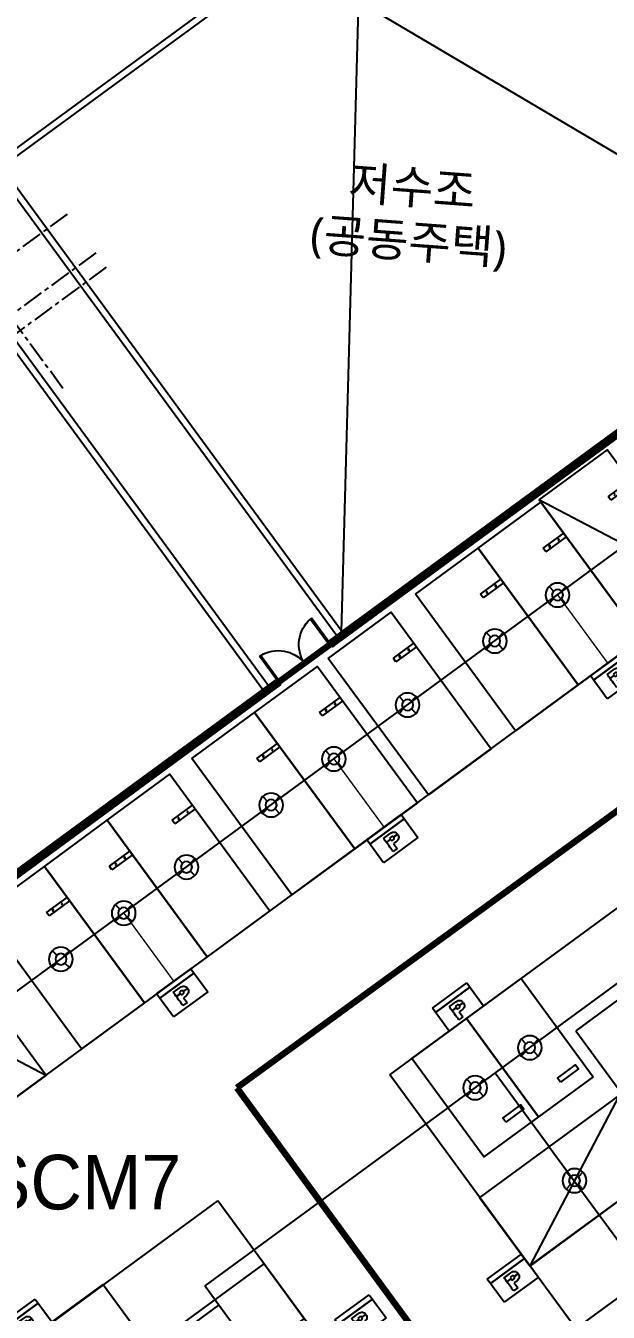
# Model space of a CAD drawing. Header units: millimetres. Extents: x 75184266 to 76346726, y -35077925 to -33679385.
# Drawn here: x 75465384 to 75482596, y -34549321 to -34511315 of the extents above; entities that cross this region are included whole.
import ezdxf
from ezdxf.enums import TextEntityAlignment as Align

# ---------------------------------------------------------------- set-up
doc = ezdxf.new("R2010")
doc.units = ezdxf.units.MM
doc.header["$LTSCALE"] = 50
doc.header["$MEASUREMENT"] = 0
doc.linetypes.add('CENTER', pattern=[2, 1.25, -0.25, 0.25, -0.25])
for name, color, linetype in [('0-유도관제', 6, 'CONTINUOUS'), ('CEN', 1, 'CENTER'), ('PARKING', 7, 'CONTINUOUS'), ('XR-지하3층$0$a-door', 6, 'CONTINUOUS'), ('XR-지하3층$0$A-주차', 9, 'CONTINUOUS'), ('XR-지하3층$0$일반주차', 8, 'CONTINUOUS'), ('XR-지하3층$0$확장형주차', 8, 'CONTINUOUS')]:
    doc.layers.add(name, color=color, linetype=linetype)
doc.layers.add('건축', color=8, linetype='CONTINUOUS', plot=False)
for name, color, linetype, lineweight in [('구역제어-S.C.M', 2, 'CONTINUOUS', 100), ('주차유도-LGM', 6, 'CONTINUOUS', 20), ('주차유도-USM', 1, 'CONTINUOUS', 35), ('주차유도-레이스웨이', 1, 'CONTINUOUS', 25)]:
    doc.layers.add(name, color=color, linetype=linetype, lineweight=lineweight)
doc.styles.add('HY중고딕', font='')
doc.styles.add('XR-지하3층$0$맑은고딕', font='')
doc.styles.get('HY중고딕').set_extended_font_data('Dotum')
doc.styles.get('XR-지하3층$0$맑은고딕').set_extended_font_data('Malgun Gothic')

# ---------------------------------------------------------------- blocks, each defined once
blk = doc.blocks.new('XR-지하3층$0$일반형 주차')
at = {"layer": 'XR-지하3층$0$일반주차'}
for p, q in [((750, 3865), (0, 3865)), ((750, 3735), (750, 3865)), ((0, 3735), (750, 3735))]:
    blk.add_line(p, q, dxfattribs=at)
blk.add_lwpolyline([(2300, 5000), (0, 5000), (0, 0), (2300, 0)], close=True, dxfattribs=at)
for centre in [(238, 3800), (563, 3800)]:
    blk.add_circle(centre, 17.5, dxfattribs=at)
blk = doc.blocks.new('XR-지하3층$0$확장형 주차')
at = {"layer": 'XR-지하3층$0$확장형주차', "color": 7}
for p, q in [((0, 3965), (800, 3965)), ((0, 3835), (800, 3835)), ((800, 3835), (800, 3965))]:
    blk.add_line(p, q, dxfattribs=at)
blk.add_lwpolyline([(2500, 5100), (0, 0)], dxfattribs=at)
blk.add_lwpolyline([(2500, 5091), (0, 5091), (0, -9), (2500, -9)], close=True, dxfattribs=at)
for centre in [(238, 3900), (613, 3900)]:
    blk.add_circle(centre, 17.5, dxfattribs=at)
blk = doc.blocks.new('XR-지하3층$0$A$C5E3F3FAC')
at = {"layer": 'XR-지하3층$0$a-door'}
for p, q in [((90, 950), (50, 950)), ((50, 950), (50, 0)), ((90, 0), (90, 950)), ((1910, 950), (1950, 950)), ((1910, 0), (1910, 950)), ((1950, 950), (1950, 0)), ((50, 0), (90, 0)), ((1950, 0), (1910, 0))]:
    blk.add_line(p, q, dxfattribs=at)
at = {"layer": 'XR-지하3층$0$a-door', "color": 6}
for points in [[(0, 850), (0, 1050), (50, 1050), (50, 850)], [(2000, 850), (2000, 1050), (1950, 1050), (1950, 850)]]:
    blk.add_lwpolyline(points, close=True, dxfattribs=at)
at = {"layer": 'XR-지하3층$0$a-door', "color": 7}
for centre, start, end in [((-2, 999), 275.2502, 357.2138), ((2002, 999), 182.7862, 264.7498)]:
    blk.add_arc(centre, 1003, start, end, dxfattribs=at)
blk = doc.blocks.new('XR-지하3층$0$A$C73B52ADF')
at = {"layer": 'XR-지하3층$0$A-주차', "elevation": 0}
for points in [[(-2038, 2466), (-38, 2466), (-38, -1134), (-2038, -1134)], [(-1166, 2021), (-1166, 1871), (-1832, 1871), (-1832, 2021)]]:
    blk.add_lwpolyline(points, close=True, dxfattribs=at)
blk = doc.blocks.new('센서')
at = {"layer": '0-유도관제', "color": 0}
for p, q in [((405935, 34224), (406072, 34088)), ((406311, 34088), (406447, 34225)), ((405936, 33712), (406072, 33849)), ((406311, 33849), (406448, 33713))]:
    blk.add_line(p, q, dxfattribs=at)
for major_axis, start_param, end_param in [((0, 362), 2.801804347482335, 9.084989654661921), ((0, 169), 2.862310370331367, 9.145495677510954)]:
    blk.add_ellipse((406192, 33969), major_axis=major_axis, ratio=1, start_param=start_param, end_param=end_param, dxfattribs=at)
blk = doc.blocks.new('만공차등')
at = {"layer": '0-유도관제', "color": 0}
for p, q in [((305755, 78525), (306597, 78525)), ((305755, 77269), (305755, 78525)), ((306442, 77269), (306442, 78525)), ((306442, 78525), (306442, 77269)), ((306597, 78525), (306597, 77269)), ((306185, 78101), (306185, 77952)), ((306191, 78101), (306191, 77952)), ((306185, 77838), (306185, 77693)), ((306191, 77838), (306191, 77693)), ((306597, 77269), (305755, 77269))]:
    blk.add_line(p, q, dxfattribs=at)
for points in [[(305858, 77952), (305858, 77952), (305858, 78101), (305858, 78101)], [(305858, 78101), (305858, 78101), (306044, 78101), (306185, 78101)], [(306037, 77952), (306037, 77952), (305858, 77952), (305858, 77952)], [(306037, 77870), (306037, 77870), (306037, 77952), (306037, 77952)], [(306134, 77952), (306134, 77952), (306134, 77915), (306134, 77915)], [(306185, 77952), (306159, 77952), (306134, 77952), (306134, 77952)], [(306134, 77915), (306134, 77887), (306139, 77867), (306149, 77855)], [(306191, 78101), (306274, 78101), (306339, 78101), (306339, 78101)], [(306241, 77952), (306241, 77952), (306217, 77952), (306191, 77952)], [(306241, 77909), (306241, 77909), (306241, 77952), (306241, 77952)], [(306339, 78101), (306339, 78101), (306339, 77854), (306339, 77854)], [(306078, 77737), (306050, 77766), (306037, 77810), (306037, 77870)], [(306185, 77693), (306139, 77694), (306104, 77709), (306078, 77737)], [(306149, 77855), (306158, 77844), (306170, 77838), (306185, 77838)], [(306191, 77838), (306204, 77838), (306216, 77843), (306226, 77853)], [(306226, 77853), (306236, 77863), (306241, 77882), (306241, 77909)], [(306339, 77854), (306339, 77800), (306327, 77760), (306301, 77733)]]:
    blk.add_open_spline(points, degree=3, dxfattribs=at)
blk.add_open_spline([(306301, 77733), (306275, 77706), (306239, 77693), (306192, 77693), (306191, 77693), (306191, 77693), (306191, 77693)], degree=3, knots=[0.4989771, 0.4989771, 0.4989771, 0.4989771, 0.9979543, 0.9979543, 0.9979543, 1, 1, 1, 1], dxfattribs=at)

msp = doc.modelspace()

# ---------------------------------------------------------------- linework, layer by layer
at = {"layer": 'CEN', "ltscale": 10}
for points in [[(75466481, -34522027.2), (75457636.8, -34509969.1)], [(75466612.1, -34516878.2), (75460793.4, -34521146)], [(75467454.9, -34518027.2), (75461636.2, -34522295)], [(75467765.4, -34518450.5), (75463902.1, -34521284.1)]]:
    msp.add_lwpolyline(points, dxfattribs=at)
at = {"layer": '건축', "ltscale": 0.5}
for p, q in [((75447606.2, -34494261), (75488999.6, -34518742.6, 0)), ((75475485.9, -34500310.3, 0), (75474706, -34529221.7)), ((75460281.9, -34509834.4), (75474572.2, -34529326.1)), ((75460388.7, -34509641.8), (75474733.5, -34529207.8)), ((75458947.4, -34512242.3), (75472556, -34530804.3)), ((75458840.6, -34512434.9), (75472394.7, -34530922.5)), ((75474370.6, -34529473.9), (75474370.6, -34529473.9)), ((75474370.6, -34529473.9), (75474488.8, -34529635.2)), ((75472757.6, -34530656.4), (75472875.9, -34530817.7))]:
    msp.add_line(p, q, dxfattribs=at)
at = {"layer": '건축', "ltscale": 100}
for p, q in [((75464563.7, -34515336.4), (75478832.7, -34504875.2)), ((75464682, -34515497.7), (75478950.9, -34505036.5)), ((75474370.6, -34529473.9), (75496024.5, -34513598.4)), ((75474488.8, -34529635.2), (75496304, -34513641.4)), ((75464932.1, -34536641.7), (75472875.9, -34530817.7)), ((75464975.1, -34536362.2), (75472757.6, -34530656.4))]:
    msp.add_line(p, q, dxfattribs=at)
at = {"layer": '건축', "ltscale": 1000}
for p, q in [((75440255.1, -34561174.9), (75512999.3, -34507842.6)), ((75476142.4, -34542303.9), (75484368.5, -34536273)), ((75511085.5, -34589965.6), (75476142.4, -34542303.9)), ((75443480.8, -34566249.7), (75471061.6, -34546028.9)), ((75477092.5, -34554254.9), (75471061.6, -34546028.9))]:
    msp.add_line(p, q, dxfattribs=at)
at = {"layer": '구역제어-S.C.M', "ltscale": 0.5}
for p, q in [((75436380.4, -34557383.3), (75515521.4, -34499490.3)), ((75512956.4, -34512582.3), (75471621.4, -34542695.3)), ((75471621.4, -34542695.3), (75480398, -34554677.8))]:
    msp.add_line(p, q, dxfattribs=at)
at = {"layer": '주차유도-LGM', "color": 6, "lineweight": 20, "ltscale": 500}
for p, q in [((75481097.4, -34528132.1), (75482580.9, -34530155.6)), ((75474489.3, -34532976.8), (75475972.8, -34535000.3)), ((75468279.4, -34537529.6), (75469762.9, -34539553)), ((75478406.2, -34540644.2), (75479470.5, -34542095.9)), ((75480283.9, -34547940.4), (75482334.7, -34546437.3))]:
    msp.add_line(p, q, dxfattribs=at)
at = {"layer": '주차유도-레이스웨이', "ltscale": 0.5}
for p, q in [((75439757.4, -34558428.6), (75497166.8, -34516350.9)), ((75481083.4, -34540913.3), (75490922.4, -34533699.7)), ((75477857.6, -34543278.4), (75481083.4, -34540913.3)), ((75480852.2, -34544430.5), (75479255.9, -34542253.2)), ((75477857.6, -34543278.4), (75470674.3, -34548544.8)), ((75480852.2, -34544430.5), (75510058.2, -34584279.3)), ((75471088, -34549109.2), (75470674.3, -34548544.8)), ((75469154.8, -34550526.6), (75471088, -34549109.2)), ((75474138.1, -34553269.4), (75471088, -34549109.2))]:
    msp.add_line(p, q, dxfattribs=at)

# ---------------------------------------------------------------- block references
at = {"layer": '건축', "xscale": -1}
for name, p, rotation in [('XR-지하3층$0$확장형 주차', (75485580.1, -34527945.6), 36.24693490030937), ('XR-지하3층$0$일반형 주차', (75483563.9, -34529423.7), 36.24693490030937), ('XR-지하3층$0$일반형 주차', (75481709, -34530783.6), 36.24693490030937), ('XR-지하3층$0$A$C5E3F3FAC', (75472255, -34529970.9), 216.2469333580253), ('XR-지하3층$0$일반형 주차', (75479136, -34532675.9), 36.24693490030937), ('XR-지하3층$0$일반형 주차', (75476958.6, -34534272.3), 36.24693490030937), ('XR-지하3층$0$일반형 주차', (75475103.7, -34535632.2), 36.24693490030937), ('XR-지하3층$0$일반형 주차', (75472600.5, -34537460.9), 36.24693490030937), ('XR-지하3층$0$일반형 주차', (75470745.6, -34538820.8), 36.24693490030937), ('XR-지하3층$0$일반형 주차', (75468890.7, -34540180.8), 36.24693490030937), ('XR-지하3층$0$확장형 주차', (75465982.7, -34542313.3), 36.24693490030937), ('XR-지하3층$0$확장형 주차', (75480281.2, -34547949.2), 306.2469333594607), ('XR-지하3층$0$일반형 주차', (75481641.1, -34549804), 306.2469333594607), ('XR-지하3층$0$일반형 주차', (75483592.3, -34552465.4), 306.2469333594607), ('XR-지하3층$0$확장형 주차', (75465660.4, -34549988.6), 216.2469364372141)]:
    msp.add_blockref(name, p, dxfattribs=dict(at, rotation=rotation))
at = {"layer": '건축'}
for name, p, rotation in [('XR-지하3층$0$일반형 주차', (75487029.1, -34539902), 126.2469333594607), ('XR-지하3층$0$A$C73B52ADF', (75479046.5, -34541581.3, 0), 216.2476153904117), ('XR-지하3층$0$A$C73B52ADF', (75477433.6, -34542763.9, 0), 216.2476153904117), ('XR-지하3층$0$A$C73B52ADF', (75471487.5, -34548528.4, 0), 126.2476153900782)]:
    msp.add_blockref(name, p, dxfattribs=dict(at, rotation=rotation))
at = {"layer": '주차유도-LGM', "color": 6, "rotation": 126.2469349002818}
for p in [(75726677.8, -34731353.1), (75720069.8, -34736197.8), (75713859.9, -34740750.6), (75722010.8, -34741170.3), (75723630.7, -34749177.5), (75709259.7, -34750507.3), (75719130.5, -34750382.4)]:
    msp.add_blockref('만공차등', p, dxfattribs=at)
at = {"layer": '주차유도-USM', "extrusion": (0, 0, -1), "xscale": 0.9750000000000001, "yscale": 0.9750000000000001, "zscale": -0.9750000000000001, "rotation": 270}
for p in [(-75514216.8, -34132095.3), (-75512361.9, -34133455.2), (-75509786.2, -34135343.6), (-75507608.7, -34136940), (-75505753.8, -34138299.9), (-75503253.7, -34140132.9), (-75501398.8, -34141492.8), (-75499543.9, -34142852.7), (-75513396.3, -34145467.8), (-75511783.4, -34146650.4), (-75514718, -34149396.5)]:
    msp.add_blockref('센서', p, dxfattribs=at)

# ---------------------------------------------------------------- texts
at = {"layer": 'PARKING', "color": 3, "style": 'HY중고딕'}
msp.add_text('SCM7', height=1612.22, dxfattribs=at).set_placement((75467046.3, -34545476, 376), align=Align.MIDDLE)
at = {"layer": '건축', "style": 'XR-지하3층$0$맑은고딕'}
for s, p in [('저수조', (75476803.7, -34516064.2)), ('(공동주택)', (75476692.7, -34517715.5))]:
    msp.add_text(s, height=1000, rotation=355.75821, dxfattribs=at).set_placement(p, align=Align.MIDDLE)

doc.saveas('drawing.dxf')
